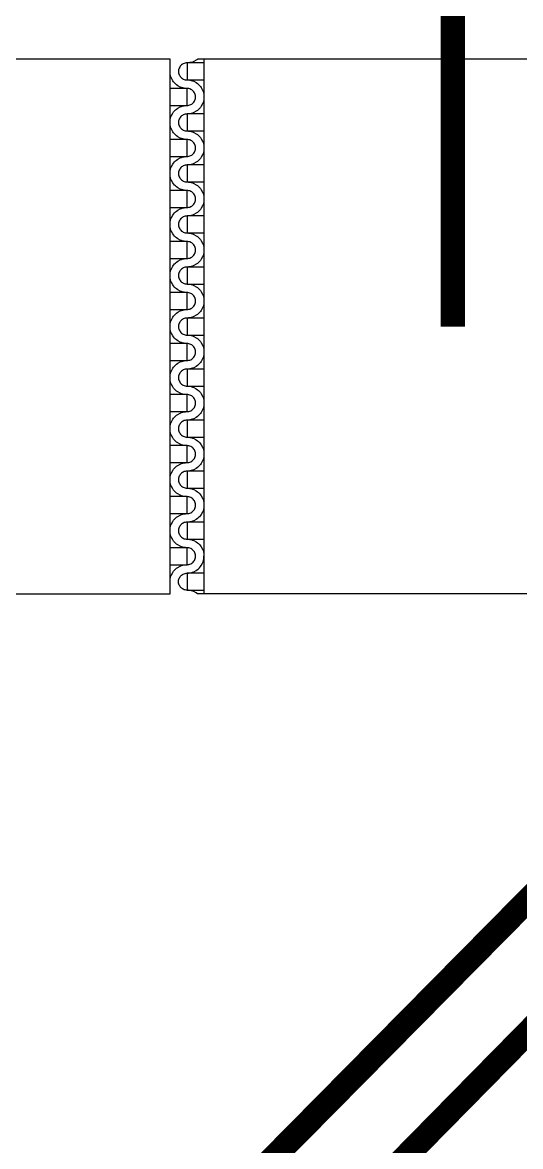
# Model space of a CAD drawing. Extents: x 190.8 to 267.1, y 124 to 174.8.
# Drawn here: x 221.557 to 223.608, y 150.406 to 155.032 of the extents above; entities that cross this region are included whole.
import ezdxf

# ---------------------------------------------------------------- set-up
doc = ezdxf.new("R2010")
doc.units = 0
doc.header["$MEASUREMENT"] = 0

msp = doc.modelspace()

# ---------------------------------------------------------------- linework, layer by layer
at = {"const_width": 0.1}
for points in [[(223.3296, 153.7807), (223.3296, 156.6157), (222.5171, 157.4393), (204.1591, 157.4393), (202.3334, 155.6131), (199.1096, 155.6131), (198.4746, 154.6241), (198.4746, 154.2607)], [(224.2287, 152.5749), (224.1287, 152.5749), (224.058, 152.5042), (224.058, 151.8442), (222.4441, 150.2127), (204.1134, 150.2127), (202.8054, 153.0731), (199.1096, 153.0731), (198.4746, 152.4206), (198.4746, 151.9206)], [(225.5796, 151.6181), (224.3696, 151.6181), (222.6576, 149.8798), (203.7059, 149.8798), (201.6496, 151.9206), (201.0146, 151.9206)]]:
    msp.add_lwpolyline(points, dxfattribs=at)
msp.add_lwpolyline([(220.6646, 152.6806), (222.1646, 152.6806), (222.1646, 154.8806), (220.6646, 154.8806)], close=True)
for points in [[(224.3546, 154.8806), (222.2779, 154.8806), (222.2776, 154.8803), (222.2729, 154.8768), (222.2629, 154.8713), (222.2574, 154.8693), (222.2519, 154.8676), (222.2461, 154.8666), (222.2404, 154.8658), (222.2346, 154.8656)], [(222.3046, 154.8806), (222.3046, 152.6806)], [(222.2346, 154.7606), (222.2289, 154.7608), (222.2231, 154.7616), (222.2174, 154.7626), (222.2119, 154.7643), (222.2064, 154.7663), (222.1964, 154.7718), (222.1916, 154.7753), (222.1871, 154.7791), (222.1831, 154.7831), (222.1794, 154.7876), (222.1759, 154.7923), (222.1704, 154.8023), (222.1684, 154.8078), (222.1666, 154.8133), (222.1656, 154.8191), (222.1649, 154.8248), (222.1646, 154.8306)], [(222.2346, 154.8656), (222.2306, 154.8653), (222.2266, 154.8646), (222.2226, 154.8636), (222.2189, 154.8618), (222.2154, 154.8598), (222.2121, 154.8573), (222.2091, 154.8546), (222.2066, 154.8516), (222.2044, 154.8481), (222.2024, 154.8443), (222.2011, 154.8406), (222.2001, 154.8366), (222.1996, 154.8326), (222.1996, 154.8286), (222.2001, 154.8246), (222.2011, 154.8206), (222.2024, 154.8166), (222.2044, 154.8131), (222.2066, 154.8096), (222.2091, 154.8066), (222.2121, 154.8038), (222.2154, 154.8013), (222.2189, 154.7993), (222.2226, 154.7976), (222.2266, 154.7966), (222.2306, 154.7958), (222.2346, 154.7956)], [(222.3046, 154.8656), (222.2346, 154.8656), (222.2346, 154.7956), (222.3046, 154.7956)], [(222.2346, 154.7956), (222.2404, 154.7953), (222.2461, 154.7946), (222.2519, 154.7936), (222.2574, 154.7918), (222.2629, 154.7898), (222.2729, 154.7843), (222.2776, 154.7808), (222.2821, 154.7771), (222.2861, 154.7731), (222.2899, 154.7686), (222.2934, 154.7638), (222.2989, 154.7538), (222.3009, 154.7483), (222.3026, 154.7428), (222.3036, 154.7371), (222.3044, 154.7313), (222.3046, 154.7256)], [(222.1646, 154.6906), (222.2346, 154.6906), (222.2346, 154.7606), (222.1646, 154.7606)], [(222.2346, 154.6906), (222.2386, 154.6908), (222.2426, 154.6916), (222.2466, 154.6926), (222.2504, 154.6943), (222.2539, 154.6963), (222.2571, 154.6988), (222.2601, 154.7016), (222.2626, 154.7046), (222.2649, 154.7081), (222.2669, 154.7118), (222.2681, 154.7156), (222.2691, 154.7196), (222.2696, 154.7236), (222.2696, 154.7276), (222.2691, 154.7316), (222.2681, 154.7356), (222.2669, 154.7396), (222.2649, 154.7431), (222.2626, 154.7466), (222.2601, 154.7496), (222.2571, 154.7523), (222.2539, 154.7548), (222.2504, 154.7568), (222.2466, 154.7586), (222.2426, 154.7596), (222.2386, 154.7603), (222.2346, 154.7606)], [(222.3046, 154.7256), (222.3044, 154.7198), (222.3036, 154.7141), (222.3026, 154.7083), (222.3009, 154.7028), (222.2989, 154.6973), (222.2934, 154.6873), (222.2899, 154.6826), (222.2861, 154.6781), (222.2821, 154.6741), (222.2776, 154.6703), (222.2729, 154.6668), (222.2629, 154.6613), (222.2574, 154.6593), (222.2519, 154.6576), (222.2461, 154.6566), (222.2404, 154.6558), (222.2346, 154.6556)], [(222.1646, 154.6206), (222.1649, 154.6263), (222.1656, 154.6321), (222.1666, 154.6378), (222.1684, 154.6433), (222.1704, 154.6488), (222.1759, 154.6588), (222.1794, 154.6636), (222.1831, 154.6681), (222.1871, 154.6721), (222.1916, 154.6758), (222.1964, 154.6793), (222.2064, 154.6848), (222.2119, 154.6868), (222.2174, 154.6886), (222.2231, 154.6896), (222.2289, 154.6903), (222.2346, 154.6906)], [(222.2346, 154.6556), (222.2306, 154.6553), (222.2266, 154.6546), (222.2226, 154.6536), (222.2189, 154.6518), (222.2154, 154.6498), (222.2121, 154.6473), (222.2091, 154.6446), (222.2066, 154.6416), (222.2044, 154.6381), (222.2024, 154.6343), (222.2011, 154.6306), (222.2001, 154.6266), (222.1996, 154.6226), (222.1996, 154.6186), (222.2001, 154.6146), (222.2011, 154.6106), (222.2024, 154.6066), (222.2044, 154.6031), (222.2066, 154.5996), (222.2091, 154.5966), (222.2121, 154.5938), (222.2154, 154.5913), (222.2189, 154.5893), (222.2226, 154.5876), (222.2266, 154.5866), (222.2306, 154.5858), (222.2346, 154.5856)], [(222.3046, 154.6556), (222.2346, 154.6556), (222.2346, 154.5856), (222.3046, 154.5856)], [(222.2346, 154.5506), (222.2289, 154.5508), (222.2231, 154.5516), (222.2174, 154.5526), (222.2119, 154.5543), (222.2064, 154.5563), (222.1964, 154.5618), (222.1916, 154.5653), (222.1871, 154.5691), (222.1831, 154.5731), (222.1794, 154.5776), (222.1759, 154.5823), (222.1704, 154.5923), (222.1684, 154.5978), (222.1666, 154.6033), (222.1656, 154.6091), (222.1649, 154.6148), (222.1646, 154.6206)], [(222.2346, 154.5856), (222.2404, 154.5853), (222.2461, 154.5846), (222.2519, 154.5836), (222.2574, 154.5818), (222.2629, 154.5798), (222.2729, 154.5743), (222.2776, 154.5708), (222.2821, 154.5671), (222.2861, 154.5631), (222.2899, 154.5586), (222.2934, 154.5538), (222.2989, 154.5438), (222.3009, 154.5383), (222.3026, 154.5328), (222.3036, 154.5271), (222.3044, 154.5213), (222.3046, 154.5156)], [(222.1646, 154.4806), (222.2346, 154.4806), (222.2346, 154.5506), (222.1646, 154.5506)], [(222.2346, 154.4806), (222.2386, 154.4808), (222.2426, 154.4816), (222.2466, 154.4826), (222.2504, 154.4843), (222.2539, 154.4863), (222.2571, 154.4888), (222.2601, 154.4916), (222.2626, 154.4946), (222.2649, 154.4981), (222.2669, 154.5018), (222.2681, 154.5056), (222.2691, 154.5096), (222.2696, 154.5136), (222.2696, 154.5176), (222.2691, 154.5216), (222.2681, 154.5256), (222.2669, 154.5296), (222.2649, 154.5331), (222.2626, 154.5366), (222.2601, 154.5396), (222.2571, 154.5423), (222.2539, 154.5448), (222.2504, 154.5468), (222.2466, 154.5486), (222.2426, 154.5496), (222.2386, 154.5503), (222.2346, 154.5506)], [(222.3046, 154.5156), (222.3044, 154.5098), (222.3036, 154.5041), (222.3026, 154.4983), (222.3009, 154.4928), (222.2989, 154.4873), (222.2934, 154.4773), (222.2899, 154.4726), (222.2861, 154.4681), (222.2821, 154.4641), (222.2776, 154.4603), (222.2729, 154.4568), (222.2629, 154.4513), (222.2574, 154.4493), (222.2519, 154.4476), (222.2461, 154.4466), (222.2404, 154.4458), (222.2346, 154.4456)], [(222.1646, 154.4106), (222.1649, 154.4163), (222.1656, 154.4221), (222.1666, 154.4278), (222.1684, 154.4333), (222.1704, 154.4388), (222.1759, 154.4488), (222.1794, 154.4536), (222.1831, 154.4581), (222.1871, 154.4621), (222.1916, 154.4658), (222.1964, 154.4693), (222.2064, 154.4748), (222.2119, 154.4768), (222.2174, 154.4786), (222.2231, 154.4796), (222.2289, 154.4803), (222.2346, 154.4806)], [(222.2346, 154.4456), (222.2306, 154.4453), (222.2266, 154.4446), (222.2226, 154.4436), (222.2189, 154.4418), (222.2154, 154.4398), (222.2121, 154.4373), (222.2091, 154.4346), (222.2066, 154.4316), (222.2044, 154.4281), (222.2024, 154.4243), (222.2011, 154.4206), (222.2001, 154.4166), (222.1996, 154.4126), (222.1996, 154.4086), (222.2001, 154.4046), (222.2011, 154.4006), (222.2024, 154.3966), (222.2044, 154.3931), (222.2066, 154.3896), (222.2091, 154.3866), (222.2121, 154.3838), (222.2154, 154.3813), (222.2189, 154.3793), (222.2226, 154.3776), (222.2266, 154.3766), (222.2306, 154.3758), (222.2346, 154.3756)], [(222.3046, 154.4456), (222.2346, 154.4456), (222.2346, 154.3756), (222.3046, 154.3756)], [(222.2346, 154.3406), (222.2289, 154.3408), (222.2231, 154.3416), (222.2174, 154.3426), (222.2119, 154.3443), (222.2064, 154.3463), (222.1964, 154.3518), (222.1916, 154.3553), (222.1871, 154.3591), (222.1831, 154.3631), (222.1794, 154.3676), (222.1759, 154.3723), (222.1704, 154.3823), (222.1684, 154.3878), (222.1666, 154.3933), (222.1656, 154.3991), (222.1649, 154.4048), (222.1646, 154.4106)], [(222.2346, 154.3756), (222.2404, 154.3753), (222.2461, 154.3746), (222.2519, 154.3736), (222.2574, 154.3718), (222.2629, 154.3698), (222.2729, 154.3643), (222.2776, 154.3608), (222.2821, 154.3571), (222.2861, 154.3531), (222.2899, 154.3486), (222.2934, 154.3438), (222.2989, 154.3338), (222.3009, 154.3283), (222.3026, 154.3228), (222.3036, 154.3171), (222.3044, 154.3113), (222.3046, 154.3056)], [(222.1646, 154.2706), (222.2346, 154.2706), (222.2346, 154.3406), (222.1646, 154.3406)], [(222.2346, 154.2706), (222.2386, 154.2708), (222.2426, 154.2716), (222.2466, 154.2726), (222.2504, 154.2743), (222.2539, 154.2763), (222.2571, 154.2788), (222.2601, 154.2816), (222.2626, 154.2846), (222.2649, 154.2881), (222.2669, 154.2918), (222.2681, 154.2956), (222.2691, 154.2996), (222.2696, 154.3036), (222.2696, 154.3076), (222.2691, 154.3116), (222.2681, 154.3156), (222.2669, 154.3196), (222.2649, 154.3231), (222.2626, 154.3266), (222.2601, 154.3296), (222.2571, 154.3323), (222.2539, 154.3348), (222.2504, 154.3368), (222.2466, 154.3386), (222.2426, 154.3396), (222.2386, 154.3403), (222.2346, 154.3406)], [(222.3046, 154.3056), (222.3044, 154.2998), (222.3036, 154.2941), (222.3026, 154.2883), (222.3009, 154.2828), (222.2989, 154.2773), (222.2934, 154.2673), (222.2899, 154.2626), (222.2861, 154.2581), (222.2821, 154.2541), (222.2776, 154.2503), (222.2729, 154.2468), (222.2629, 154.2413), (222.2574, 154.2393), (222.2519, 154.2376), (222.2461, 154.2366), (222.2404, 154.2358), (222.2346, 154.2356)], [(222.1646, 154.2006), (222.1649, 154.2063), (222.1656, 154.2121), (222.1666, 154.2178), (222.1684, 154.2233), (222.1704, 154.2288), (222.1759, 154.2388), (222.1794, 154.2436), (222.1831, 154.2481), (222.1871, 154.2521), (222.1916, 154.2558), (222.1964, 154.2593), (222.2064, 154.2648), (222.2119, 154.2668), (222.2174, 154.2686), (222.2231, 154.2696), (222.2289, 154.2703), (222.2346, 154.2706)], [(222.2346, 154.2356), (222.2306, 154.2353), (222.2266, 154.2346), (222.2226, 154.2336), (222.2189, 154.2318), (222.2154, 154.2298), (222.2121, 154.2273), (222.2091, 154.2246), (222.2066, 154.2216), (222.2044, 154.2181), (222.2024, 154.2143), (222.2011, 154.2106), (222.2001, 154.2066), (222.1996, 154.2026), (222.1996, 154.1986), (222.2001, 154.1946), (222.2011, 154.1906), (222.2024, 154.1866), (222.2044, 154.1831), (222.2066, 154.1796), (222.2091, 154.1766), (222.2121, 154.1738), (222.2154, 154.1713), (222.2189, 154.1693), (222.2226, 154.1676), (222.2266, 154.1666), (222.2306, 154.1658), (222.2346, 154.1656)], [(222.3046, 154.2356), (222.2346, 154.2356), (222.2346, 154.1656), (222.3046, 154.1656)], [(222.2346, 154.1306), (222.2289, 154.1308), (222.2231, 154.1316), (222.2174, 154.1326), (222.2119, 154.1343), (222.2064, 154.1363), (222.1964, 154.1418), (222.1916, 154.1453), (222.1871, 154.1491), (222.1831, 154.1531), (222.1794, 154.1576), (222.1759, 154.1623), (222.1704, 154.1723), (222.1684, 154.1778), (222.1666, 154.1833), (222.1656, 154.1891), (222.1649, 154.1948), (222.1646, 154.2006)], [(222.2346, 154.1656), (222.2404, 154.1653), (222.2461, 154.1646), (222.2519, 154.1636), (222.2574, 154.1618), (222.2629, 154.1598), (222.2729, 154.1543), (222.2776, 154.1508), (222.2821, 154.1471), (222.2861, 154.1431), (222.2899, 154.1386), (222.2934, 154.1338), (222.2989, 154.1238), (222.3009, 154.1183), (222.3026, 154.1128), (222.3036, 154.1071), (222.3044, 154.1013), (222.3046, 154.0956)], [(222.1646, 154.0606), (222.2346, 154.0606), (222.2346, 154.1306), (222.1646, 154.1306)], [(222.2346, 154.0606), (222.2386, 154.0608), (222.2426, 154.0616), (222.2466, 154.0626), (222.2504, 154.0643), (222.2539, 154.0663), (222.2571, 154.0688), (222.2601, 154.0716), (222.2626, 154.0746), (222.2649, 154.0781), (222.2669, 154.0818), (222.2681, 154.0856), (222.2691, 154.0896), (222.2696, 154.0936), (222.2696, 154.0976), (222.2691, 154.1016), (222.2681, 154.1056), (222.2669, 154.1096), (222.2649, 154.1131), (222.2626, 154.1166), (222.2601, 154.1196), (222.2571, 154.1223), (222.2539, 154.1248), (222.2504, 154.1268), (222.2466, 154.1286), (222.2426, 154.1296), (222.2386, 154.1303), (222.2346, 154.1306)], [(222.3046, 154.0956), (222.3044, 154.0898), (222.3036, 154.0841), (222.3026, 154.0783), (222.3009, 154.0728), (222.2989, 154.0673), (222.2934, 154.0573), (222.2899, 154.0526), (222.2861, 154.0481), (222.2821, 154.0441), (222.2776, 154.0403), (222.2729, 154.0368), (222.2629, 154.0313), (222.2574, 154.0293), (222.2519, 154.0276), (222.2461, 154.0266), (222.2404, 154.0258), (222.2346, 154.0256)], [(222.1646, 153.9906), (222.1649, 153.9963), (222.1656, 154.0021), (222.1666, 154.0078), (222.1684, 154.0133), (222.1704, 154.0188), (222.1759, 154.0288), (222.1794, 154.0336), (222.1831, 154.0381), (222.1871, 154.0421), (222.1916, 154.0458), (222.1964, 154.0493), (222.2064, 154.0548), (222.2119, 154.0568), (222.2174, 154.0586), (222.2231, 154.0596), (222.2289, 154.0603), (222.2346, 154.0606)], [(222.2346, 154.0256), (222.2306, 154.0253), (222.2266, 154.0246), (222.2226, 154.0236), (222.2189, 154.0218), (222.2154, 154.0198), (222.2121, 154.0173), (222.2091, 154.0146), (222.2066, 154.0116), (222.2044, 154.0081), (222.2024, 154.0043), (222.2011, 154.0006), (222.2001, 153.9966), (222.1996, 153.9926), (222.1996, 153.9886), (222.2001, 153.9846), (222.2011, 153.9806), (222.2024, 153.9766), (222.2044, 153.9731), (222.2066, 153.9696), (222.2091, 153.9666), (222.2121, 153.9638), (222.2154, 153.9613), (222.2189, 153.9593), (222.2226, 153.9576), (222.2266, 153.9566), (222.2306, 153.9558), (222.2346, 153.9556)], [(222.3046, 154.0256), (222.2346, 154.0256), (222.2346, 153.9556), (222.3046, 153.9556)], [(222.2346, 153.9206), (222.2289, 153.9208), (222.2231, 153.9216), (222.2174, 153.9226), (222.2119, 153.9243), (222.2064, 153.9263), (222.1964, 153.9318), (222.1916, 153.9353), (222.1871, 153.9391), (222.1831, 153.9431), (222.1794, 153.9476), (222.1759, 153.9523), (222.1704, 153.9623), (222.1684, 153.9678), (222.1666, 153.9733), (222.1656, 153.9791), (222.1649, 153.9848), (222.1646, 153.9906)], [(222.2346, 153.9556), (222.2404, 153.9553), (222.2461, 153.9546), (222.2519, 153.9536), (222.2574, 153.9518), (222.2629, 153.9498), (222.2729, 153.9443), (222.2776, 153.9408), (222.2821, 153.9371), (222.2861, 153.9331), (222.2899, 153.9286), (222.2934, 153.9238), (222.2989, 153.9138), (222.3009, 153.9083), (222.3026, 153.9028), (222.3036, 153.8971), (222.3044, 153.8913), (222.3046, 153.8856)], [(222.1646, 153.8506), (222.2346, 153.8506), (222.2346, 153.9206), (222.1646, 153.9206)], [(222.2346, 153.8506), (222.2386, 153.8508), (222.2426, 153.8516), (222.2466, 153.8526), (222.2504, 153.8543), (222.2539, 153.8563), (222.2571, 153.8588), (222.2601, 153.8616), (222.2626, 153.8646), (222.2649, 153.8681), (222.2669, 153.8718), (222.2681, 153.8756), (222.2691, 153.8796), (222.2696, 153.8836), (222.2696, 153.8876), (222.2691, 153.8916), (222.2681, 153.8956), (222.2669, 153.8996), (222.2649, 153.9031), (222.2626, 153.9066), (222.2601, 153.9096), (222.2571, 153.9123), (222.2539, 153.9148), (222.2504, 153.9168), (222.2466, 153.9186), (222.2426, 153.9196), (222.2386, 153.9203), (222.2346, 153.9206)], [(222.3046, 153.8856), (222.3044, 153.8798), (222.3036, 153.8741), (222.3026, 153.8683), (222.3009, 153.8628), (222.2989, 153.8573), (222.2934, 153.8473), (222.2899, 153.8426), (222.2861, 153.8381), (222.2821, 153.8341), (222.2776, 153.8303), (222.2729, 153.8268), (222.2629, 153.8213), (222.2574, 153.8193), (222.2519, 153.8176), (222.2461, 153.8166), (222.2404, 153.8158), (222.2346, 153.8156)], [(222.1646, 153.7806), (222.1649, 153.7863), (222.1656, 153.7921), (222.1666, 153.7978), (222.1684, 153.8033), (222.1704, 153.8088), (222.1759, 153.8188), (222.1794, 153.8236), (222.1831, 153.8281), (222.1871, 153.8321), (222.1916, 153.8358), (222.1964, 153.8393), (222.2064, 153.8448), (222.2119, 153.8468), (222.2174, 153.8486), (222.2231, 153.8496), (222.2289, 153.8503), (222.2346, 153.8506)], [(222.2346, 153.8156), (222.2306, 153.8153), (222.2266, 153.8146), (222.2226, 153.8136), (222.2189, 153.8118), (222.2154, 153.8098), (222.2121, 153.8073), (222.2091, 153.8046), (222.2066, 153.8016), (222.2044, 153.7981), (222.2024, 153.7943), (222.2011, 153.7906), (222.2001, 153.7866), (222.1996, 153.7826), (222.1996, 153.7786), (222.2001, 153.7746), (222.2011, 153.7706), (222.2024, 153.7666), (222.2044, 153.7631), (222.2066, 153.7596), (222.2091, 153.7566), (222.2121, 153.7538), (222.2154, 153.7513), (222.2189, 153.7493), (222.2226, 153.7476), (222.2266, 153.7466), (222.2306, 153.7458), (222.2346, 153.7456)], [(222.3046, 153.8156), (222.2346, 153.8156), (222.2346, 153.7456), (222.3046, 153.7456)], [(222.2346, 153.7106), (222.2289, 153.7108), (222.2231, 153.7116), (222.2174, 153.7126), (222.2119, 153.7143), (222.2064, 153.7163), (222.1964, 153.7218), (222.1916, 153.7253), (222.1871, 153.7291), (222.1831, 153.7331), (222.1794, 153.7376), (222.1759, 153.7423), (222.1704, 153.7523), (222.1684, 153.7578), (222.1666, 153.7633), (222.1656, 153.7691), (222.1649, 153.7748), (222.1646, 153.7806)], [(222.2346, 153.7456), (222.2404, 153.7453), (222.2461, 153.7446), (222.2519, 153.7436), (222.2574, 153.7418), (222.2629, 153.7398), (222.2729, 153.7343), (222.2776, 153.7308), (222.2821, 153.7271), (222.2861, 153.7231), (222.2899, 153.7186), (222.2934, 153.7138), (222.2989, 153.7038), (222.3009, 153.6983), (222.3026, 153.6928), (222.3036, 153.6871), (222.3044, 153.6813), (222.3046, 153.6756)], [(222.1646, 153.6406), (222.2346, 153.6406), (222.2346, 153.7106), (222.1646, 153.7106)], [(222.2346, 153.6406), (222.2386, 153.6408), (222.2426, 153.6416), (222.2466, 153.6426), (222.2504, 153.6443), (222.2539, 153.6463), (222.2571, 153.6488), (222.2601, 153.6516), (222.2626, 153.6546), (222.2649, 153.6581), (222.2669, 153.6618), (222.2681, 153.6656), (222.2691, 153.6696), (222.2696, 153.6736), (222.2696, 153.6776), (222.2691, 153.6816), (222.2681, 153.6856), (222.2669, 153.6896), (222.2649, 153.6931), (222.2626, 153.6966), (222.2601, 153.6996), (222.2571, 153.7023), (222.2539, 153.7048), (222.2504, 153.7068), (222.2466, 153.7086), (222.2426, 153.7096), (222.2386, 153.7103), (222.2346, 153.7106)], [(222.3046, 153.6756), (222.3044, 153.6698), (222.3036, 153.6641), (222.3026, 153.6583), (222.3009, 153.6528), (222.2989, 153.6473), (222.2934, 153.6373), (222.2899, 153.6326), (222.2861, 153.6281), (222.2821, 153.6241), (222.2776, 153.6203), (222.2729, 153.6168), (222.2629, 153.6113), (222.2574, 153.6093), (222.2519, 153.6076), (222.2461, 153.6066), (222.2404, 153.6058), (222.2346, 153.6056)], [(222.1646, 153.5706), (222.1649, 153.5763), (222.1656, 153.5821), (222.1666, 153.5878), (222.1684, 153.5933), (222.1704, 153.5988), (222.1759, 153.6088), (222.1794, 153.6136), (222.1831, 153.6181), (222.1871, 153.6221), (222.1916, 153.6258), (222.1964, 153.6293), (222.2064, 153.6348), (222.2119, 153.6368), (222.2174, 153.6386), (222.2231, 153.6396), (222.2289, 153.6403), (222.2346, 153.6406)], [(222.2346, 153.6056), (222.2306, 153.6053), (222.2266, 153.6046), (222.2226, 153.6036), (222.2189, 153.6018), (222.2154, 153.5998), (222.2121, 153.5973), (222.2091, 153.5946), (222.2066, 153.5916), (222.2044, 153.5881), (222.2024, 153.5843), (222.2011, 153.5806), (222.2001, 153.5766), (222.1996, 153.5726), (222.1996, 153.5686), (222.2001, 153.5646), (222.2011, 153.5606), (222.2024, 153.5566), (222.2044, 153.5531), (222.2066, 153.5496), (222.2091, 153.5466), (222.2121, 153.5438), (222.2154, 153.5413), (222.2189, 153.5393), (222.2226, 153.5376), (222.2266, 153.5366), (222.2306, 153.5358), (222.2346, 153.5356)], [(222.3046, 153.6056), (222.2346, 153.6056), (222.2346, 153.5356), (222.3046, 153.5356)], [(222.2346, 153.5006), (222.2289, 153.5008), (222.2231, 153.5016), (222.2174, 153.5026), (222.2119, 153.5043), (222.2064, 153.5063), (222.1964, 153.5118), (222.1916, 153.5153), (222.1871, 153.5191), (222.1831, 153.5231), (222.1794, 153.5276), (222.1759, 153.5323), (222.1704, 153.5423), (222.1684, 153.5478), (222.1666, 153.5533), (222.1656, 153.5591), (222.1649, 153.5648), (222.1646, 153.5706)], [(222.2346, 153.5356), (222.2404, 153.5353), (222.2461, 153.5346), (222.2519, 153.5336), (222.2574, 153.5318), (222.2629, 153.5298), (222.2729, 153.5243), (222.2776, 153.5208), (222.2821, 153.5171), (222.2861, 153.5131), (222.2899, 153.5086), (222.2934, 153.5038), (222.2989, 153.4938), (222.3009, 153.4883), (222.3026, 153.4828), (222.3036, 153.4771), (222.3044, 153.4713), (222.3046, 153.4656)], [(222.1646, 153.4306), (222.2346, 153.4306), (222.2346, 153.5006), (222.1646, 153.5006)], [(222.2346, 153.4306), (222.2386, 153.4308), (222.2426, 153.4316), (222.2466, 153.4326), (222.2504, 153.4343), (222.2539, 153.4363), (222.2571, 153.4388), (222.2601, 153.4416), (222.2626, 153.4446), (222.2649, 153.4481), (222.2669, 153.4518), (222.2681, 153.4556), (222.2691, 153.4596), (222.2696, 153.4636), (222.2696, 153.4676), (222.2691, 153.4716), (222.2681, 153.4756), (222.2669, 153.4796), (222.2649, 153.4831), (222.2626, 153.4866), (222.2601, 153.4896), (222.2571, 153.4923), (222.2539, 153.4948), (222.2504, 153.4968), (222.2466, 153.4986), (222.2426, 153.4996), (222.2386, 153.5003), (222.2346, 153.5006)], [(222.3046, 153.4656), (222.3044, 153.4598), (222.3036, 153.4541), (222.3026, 153.4483), (222.3009, 153.4428), (222.2989, 153.4373), (222.2934, 153.4273), (222.2899, 153.4226), (222.2861, 153.4181), (222.2821, 153.4141), (222.2776, 153.4103), (222.2729, 153.4068), (222.2629, 153.4013), (222.2574, 153.3993), (222.2519, 153.3976), (222.2461, 153.3966), (222.2404, 153.3958), (222.2346, 153.3956)], [(222.1646, 153.3606), (222.1649, 153.3663), (222.1656, 153.3721), (222.1666, 153.3778), (222.1684, 153.3833), (222.1704, 153.3888), (222.1759, 153.3988), (222.1794, 153.4036), (222.1831, 153.4081), (222.1871, 153.4121), (222.1916, 153.4158), (222.1964, 153.4193), (222.2064, 153.4248), (222.2119, 153.4268), (222.2174, 153.4286), (222.2231, 153.4296), (222.2289, 153.4303), (222.2346, 153.4306)], [(222.2346, 153.2906), (222.2289, 153.2908), (222.2231, 153.2916), (222.2174, 153.2926), (222.2119, 153.2943), (222.2064, 153.2963), (222.1964, 153.3018), (222.1916, 153.3053), (222.1871, 153.3091), (222.1831, 153.3131), (222.1794, 153.3176), (222.1759, 153.3223), (222.1704, 153.3323), (222.1684, 153.3378), (222.1666, 153.3433), (222.1656, 153.3491), (222.1649, 153.3548), (222.1646, 153.3606)], [(222.2346, 153.3956), (222.2306, 153.3953), (222.2266, 153.3946), (222.2226, 153.3936), (222.2189, 153.3918), (222.2154, 153.3898), (222.2121, 153.3873), (222.2091, 153.3846), (222.2066, 153.3816), (222.2044, 153.3781), (222.2024, 153.3743), (222.2011, 153.3706), (222.2001, 153.3666), (222.1996, 153.3626), (222.1996, 153.3586), (222.2001, 153.3546), (222.2011, 153.3506), (222.2024, 153.3466), (222.2044, 153.3431), (222.2066, 153.3396), (222.2091, 153.3366), (222.2121, 153.3338), (222.2154, 153.3313), (222.2189, 153.3293), (222.2226, 153.3276), (222.2266, 153.3266), (222.2306, 153.3258), (222.2346, 153.3256)], [(222.3046, 153.3956), (222.2346, 153.3956), (222.2346, 153.3256), (222.3046, 153.3256)], [(222.2346, 153.3256), (222.2404, 153.3253), (222.2461, 153.3246), (222.2519, 153.3236), (222.2574, 153.3218), (222.2629, 153.3198), (222.2729, 153.3143), (222.2776, 153.3108), (222.2821, 153.3071), (222.2861, 153.3031), (222.2899, 153.2986), (222.2934, 153.2938), (222.2989, 153.2838), (222.3009, 153.2783), (222.3026, 153.2728), (222.3036, 153.2671), (222.3044, 153.2613), (222.3046, 153.2556)], [(222.1646, 153.2206), (222.2346, 153.2206), (222.2346, 153.2906), (222.1646, 153.2906)], [(222.2346, 153.2206), (222.2386, 153.2208), (222.2426, 153.2216), (222.2466, 153.2226), (222.2504, 153.2243), (222.2539, 153.2263), (222.2571, 153.2288), (222.2601, 153.2316), (222.2626, 153.2346), (222.2649, 153.2381), (222.2669, 153.2418), (222.2681, 153.2456), (222.2691, 153.2496), (222.2696, 153.2536), (222.2696, 153.2576), (222.2691, 153.2616), (222.2681, 153.2656), (222.2669, 153.2696), (222.2649, 153.2731), (222.2626, 153.2766), (222.2601, 153.2796), (222.2571, 153.2823), (222.2539, 153.2848), (222.2504, 153.2868), (222.2466, 153.2886), (222.2426, 153.2896), (222.2386, 153.2903), (222.2346, 153.2906)], [(222.1646, 153.1506), (222.1649, 153.1563), (222.1656, 153.1621), (222.1666, 153.1678), (222.1684, 153.1733), (222.1704, 153.1788), (222.1759, 153.1888), (222.1794, 153.1936), (222.1831, 153.1981), (222.1871, 153.2021), (222.1916, 153.2058), (222.1964, 153.2093), (222.2064, 153.2148), (222.2119, 153.2168), (222.2174, 153.2186), (222.2231, 153.2196), (222.2289, 153.2203), (222.2346, 153.2206)], [(222.3046, 153.2556), (222.3044, 153.2498), (222.3036, 153.2441), (222.3026, 153.2383), (222.3009, 153.2328), (222.2989, 153.2273), (222.2934, 153.2173), (222.2899, 153.2126), (222.2861, 153.2081), (222.2821, 153.2041), (222.2776, 153.2003), (222.2729, 153.1968), (222.2629, 153.1913), (222.2574, 153.1893), (222.2519, 153.1876), (222.2461, 153.1866), (222.2404, 153.1858), (222.2346, 153.1856)], [(222.2346, 153.1856), (222.2306, 153.1853), (222.2266, 153.1846), (222.2226, 153.1836), (222.2189, 153.1818), (222.2154, 153.1798), (222.2121, 153.1773), (222.2091, 153.1746), (222.2066, 153.1716), (222.2044, 153.1681), (222.2024, 153.1643), (222.2011, 153.1606), (222.2001, 153.1566), (222.1996, 153.1526), (222.1996, 153.1486), (222.2001, 153.1446), (222.2011, 153.1406), (222.2024, 153.1366), (222.2044, 153.1331), (222.2066, 153.1296), (222.2091, 153.1266), (222.2121, 153.1238), (222.2154, 153.1213), (222.2189, 153.1193), (222.2226, 153.1176), (222.2266, 153.1166), (222.2306, 153.1158), (222.2346, 153.1156)], [(222.3046, 153.1856), (222.2346, 153.1856), (222.2346, 153.1156), (222.3046, 153.1156)], [(222.2346, 153.0806), (222.2289, 153.0808), (222.2231, 153.0816), (222.2174, 153.0826), (222.2119, 153.0843), (222.2064, 153.0863), (222.1964, 153.0918), (222.1916, 153.0953), (222.1871, 153.0991), (222.1831, 153.1031), (222.1794, 153.1076), (222.1759, 153.1123), (222.1704, 153.1223), (222.1684, 153.1278), (222.1666, 153.1333), (222.1656, 153.1391), (222.1649, 153.1448), (222.1646, 153.1506)], [(222.1646, 153.0106), (222.2346, 153.0106), (222.2346, 153.0806), (222.1646, 153.0806)], [(222.2346, 153.1156), (222.2404, 153.1153), (222.2461, 153.1146), (222.2519, 153.1136), (222.2574, 153.1118), (222.2629, 153.1098), (222.2729, 153.1043), (222.2776, 153.1008), (222.2821, 153.0971), (222.2861, 153.0931), (222.2899, 153.0886), (222.2934, 153.0838), (222.2989, 153.0738), (222.3009, 153.0683), (222.3026, 153.0628), (222.3036, 153.0571), (222.3044, 153.0513), (222.3046, 153.0456)], [(222.2346, 153.0106), (222.2386, 153.0108), (222.2426, 153.0116), (222.2466, 153.0126), (222.2504, 153.0143), (222.2539, 153.0163), (222.2571, 153.0188), (222.2601, 153.0216), (222.2626, 153.0246), (222.2649, 153.0281), (222.2669, 153.0318), (222.2681, 153.0356), (222.2691, 153.0396), (222.2696, 153.0436), (222.2696, 153.0476), (222.2691, 153.0516), (222.2681, 153.0556), (222.2669, 153.0596), (222.2649, 153.0631), (222.2626, 153.0666), (222.2601, 153.0696), (222.2571, 153.0723), (222.2539, 153.0748), (222.2504, 153.0768), (222.2466, 153.0786), (222.2426, 153.0796), (222.2386, 153.0803), (222.2346, 153.0806)], [(222.3046, 153.0456), (222.3044, 153.0398), (222.3036, 153.0341), (222.3026, 153.0283), (222.3009, 153.0228), (222.2989, 153.0173), (222.2934, 153.0073), (222.2899, 153.0026), (222.2861, 152.9981), (222.2821, 152.9941), (222.2776, 152.9903), (222.2729, 152.9868), (222.2629, 152.9813), (222.2574, 152.9793), (222.2519, 152.9776), (222.2461, 152.9766), (222.2404, 152.9758), (222.2346, 152.9756)], [(222.1646, 152.9406), (222.1649, 152.9463), (222.1656, 152.9521), (222.1666, 152.9578), (222.1684, 152.9633), (222.1704, 152.9688), (222.1759, 152.9788), (222.1794, 152.9836), (222.1831, 152.9881), (222.1871, 152.9921), (222.1916, 152.9958), (222.1964, 152.9993), (222.2064, 153.0048), (222.2119, 153.0068), (222.2174, 153.0086), (222.2231, 153.0096), (222.2289, 153.0103), (222.2346, 153.0106)], [(222.2346, 152.8706), (222.2289, 152.8708), (222.2231, 152.8716), (222.2174, 152.8726), (222.2119, 152.8743), (222.2064, 152.8763), (222.1964, 152.8818), (222.1916, 152.8853), (222.1871, 152.8891), (222.1831, 152.8931), (222.1794, 152.8976), (222.1759, 152.9023), (222.1704, 152.9123), (222.1684, 152.9178), (222.1666, 152.9233), (222.1656, 152.9291), (222.1649, 152.9348), (222.1646, 152.9406)], [(222.2346, 152.9756), (222.2306, 152.9753), (222.2266, 152.9746), (222.2226, 152.9736), (222.2189, 152.9718), (222.2154, 152.9698), (222.2121, 152.9673), (222.2091, 152.9646), (222.2066, 152.9616), (222.2044, 152.9581), (222.2024, 152.9543), (222.2011, 152.9506), (222.2001, 152.9466), (222.1996, 152.9426), (222.1996, 152.9386), (222.2001, 152.9346), (222.2011, 152.9306), (222.2024, 152.9266), (222.2044, 152.9231), (222.2066, 152.9196), (222.2091, 152.9166), (222.2121, 152.9138), (222.2154, 152.9113), (222.2189, 152.9093), (222.2226, 152.9076), (222.2266, 152.9066), (222.2306, 152.9058), (222.2346, 152.9056)], [(222.3046, 152.9756), (222.2346, 152.9756), (222.2346, 152.9056), (222.3046, 152.9056)], [(222.2346, 152.9056), (222.2404, 152.9053), (222.2461, 152.9046), (222.2519, 152.9036), (222.2574, 152.9018), (222.2629, 152.8998), (222.2729, 152.8943), (222.2776, 152.8908), (222.2821, 152.8871), (222.2861, 152.8831), (222.2899, 152.8786), (222.2934, 152.8738), (222.2989, 152.8638), (222.3009, 152.8583), (222.3026, 152.8528), (222.3036, 152.8471), (222.3044, 152.8413), (222.3046, 152.8356)], [(222.1646, 152.8006), (222.2346, 152.8006), (222.2346, 152.8706), (222.1646, 152.8706)], [(222.2346, 152.8006), (222.2386, 152.8008), (222.2426, 152.8016), (222.2466, 152.8026), (222.2504, 152.8043), (222.2539, 152.8063), (222.2571, 152.8088), (222.2601, 152.8116), (222.2626, 152.8146), (222.2649, 152.8181), (222.2669, 152.8218), (222.2681, 152.8256), (222.2691, 152.8296), (222.2696, 152.8336), (222.2696, 152.8376), (222.2691, 152.8416), (222.2681, 152.8456), (222.2669, 152.8496), (222.2649, 152.8531), (222.2626, 152.8566), (222.2601, 152.8596), (222.2571, 152.8623), (222.2539, 152.8648), (222.2504, 152.8668), (222.2466, 152.8686), (222.2426, 152.8696), (222.2386, 152.8703), (222.2346, 152.8706)], [(222.1646, 152.7306), (222.1649, 152.7363), (222.1656, 152.7421), (222.1666, 152.7478), (222.1684, 152.7533), (222.1704, 152.7588), (222.1759, 152.7688), (222.1794, 152.7736), (222.1831, 152.7781), (222.1871, 152.7821), (222.1916, 152.7858), (222.1964, 152.7893), (222.2064, 152.7948), (222.2119, 152.7968), (222.2174, 152.7986), (222.2231, 152.7996), (222.2289, 152.8003), (222.2346, 152.8006)], [(222.2346, 152.7656), (222.2404, 152.7658), (222.2461, 152.7666), (222.2519, 152.7676), (222.2574, 152.7693), (222.2629, 152.7713), (222.2729, 152.7768), (222.2776, 152.7803), (222.2821, 152.7841), (222.2861, 152.7881), (222.2899, 152.7926), (222.2934, 152.7973), (222.2989, 152.8073), (222.3009, 152.8128), (222.3026, 152.8183), (222.3036, 152.8241), (222.3044, 152.8298), (222.3046, 152.8356)], [(222.2346, 152.6956), (222.2306, 152.6958), (222.2266, 152.6966), (222.2226, 152.6976), (222.2189, 152.6993), (222.2154, 152.7013), (222.2121, 152.7038), (222.2091, 152.7066), (222.2066, 152.7096), (222.2044, 152.7131), (222.2024, 152.7168), (222.2011, 152.7206), (222.2001, 152.7246), (222.1996, 152.7286), (222.1996, 152.7326), (222.2001, 152.7366), (222.2011, 152.7406), (222.2024, 152.7446), (222.2044, 152.7481), (222.2066, 152.7516), (222.2091, 152.7546), (222.2121, 152.7573), (222.2154, 152.7598), (222.2189, 152.7618), (222.2226, 152.7636), (222.2266, 152.7646), (222.2306, 152.7653), (222.2346, 152.7656)], [(222.3046, 152.7656), (222.2346, 152.7656), (222.2346, 152.6956), (222.3046, 152.6956)], [(224.3546, 152.6806), (222.2779, 152.6806), (222.2776, 152.6808), (222.2729, 152.6843), (222.2629, 152.6898), (222.2574, 152.6918), (222.2519, 152.6936), (222.2461, 152.6946), (222.2404, 152.6953), (222.2346, 152.6956)]]:
    msp.add_lwpolyline(points)

doc.saveas('drawing.dxf')
